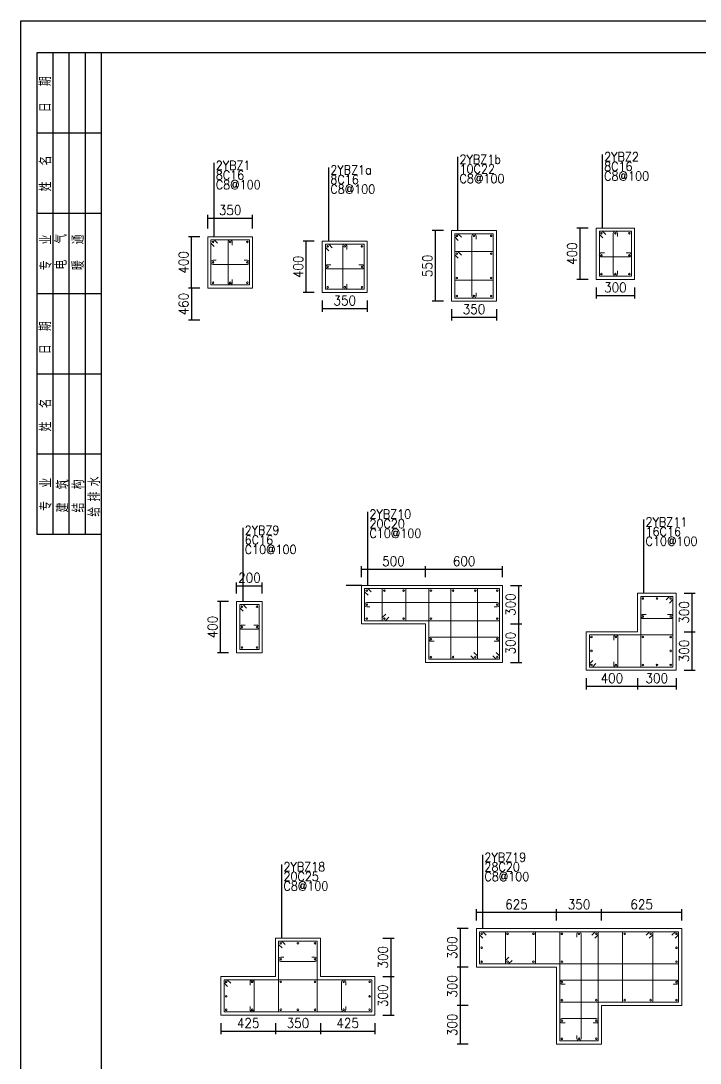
# Model space of a CAD drawing. Extents: x 292423 to 377252, y 106557 to 361882.
# Drawn here: x 292423 to 313585, y 264108 to 296574 of the extents above; entities that cross this region are included whole.
import ezdxf
from ezdxf.enums import TextEntityAlignment as Align

# ---------------------------------------------------------------- set-up
doc = ezdxf.new("R2010")
doc.units = 0
doc.header["$LTSCALE"] = 1000
for name, color, linetype in [('1508', 2, 'Continuous'), ('PUB_TITLE', 4, 'Continuous'), ('THIN', 7, 'Continuous'), ('tk', 7, 'Continuous'), ('Y阴影', 254, 'Continuous')]:
    doc.layers.add(name, color=color, linetype=linetype)
for name, color, linetype, lineweight in [('REIN', 6, 'Continuous', 18), ('Z-柱大样外框', 7, 'ByLayer', 18), ('Z-详图标注', 3, 'Continuous', 18)]:
    doc.layers.add(name, color=color, linetype=linetype, lineweight=lineweight)
doc.styles.add('dx', font='dx')
doc.styles.get("Standard").update_dxf_attribs({"font": 'standard'})
doc.dimstyles.get("Standard").update_dxf_attribs({"dimtxt": 300, "dimasz": 100, "dimexe": 100, "dimexo": 250, "dimgap": 100, "dimtad": 0, "dimtoh": 1, "dimdec": 0, "dimlfac": 0.25, "dimdsep": 46, "dimcen": 0.09, "dimclrt": 7, "dimadec": 0, "dimazin": 0, "dimtfac": 1, "dimtdec": 4, "dimtofl": 0, "dimtmove": 0, "dimatfit": 3, "dimfxl": 1, "dimtolj": 1, "dimtzin": 0, "dimarcsym": 0})

# ---------------------------------------------------------------- blocks, each defined once
blk = doc.blocks.new('*D42')
at = {"layer": 'Z-详图标注', "color": 0, "linetype": 'ByBlock', "lineweight": -2}
for p, q in [((310344, 288271), (310344, 287921)), ((310344, 288021), (311544, 288021)), ((311544, 288271), (311544, 287921))]:
    blk.add_line(p, q, dxfattribs=at)
for points in [[(310344, 288021), (310444, 288038), (310444, 288004)], [(311544, 288021), (311444, 288004), (311444, 288038)]]:
    blk.add_solid(points, dxfattribs=at)
at = {"layer": 'Z-详图标注', "color": 7, "linetype": 'Continuous', "lineweight": -2, "insert": (310944, 288271), "char_height": 300, "width": 566.67, "attachment_point": 5}
blk.add_mtext('300', dxfattribs=at)
blk = doc.blocks.new('*D541')
at = {"layer": 'Z-详图标注', "color": 0, "linetype": 'ByBlock', "lineweight": -2}
for p, q in [((310094, 290121), (309744, 290121)), ((309844, 288521), (309844, 290121)), ((310094, 288521), (309744, 288521))]:
    blk.add_line(p, q, dxfattribs=at)
for points in [[(309844, 290121), (309861, 290021), (309828, 290021)], [(309844, 288521), (309828, 288621), (309861, 288621)]]:
    blk.add_solid(points, dxfattribs=at)
at = {"layer": 'Z-详图标注', "color": 7, "linetype": 'Continuous', "lineweight": -2, "insert": (309594, 289321), "char_height": 300, "width": 576.67, "attachment_point": 5, "rotation": 90}
blk.add_mtext('400', dxfattribs=at)
blk = doc.blocks.new('*D429')
at = {"layer": 'Z-详图标注', "color": 0, "linetype": 'ByBlock', "lineweight": -2}
for p, q in [((301814, 287862), (301814, 287512)), ((303214, 287862), (303214, 287512)), ((301814, 287612), (303214, 287612))]:
    blk.add_line(p, q, dxfattribs=at)
for points in [[(301814, 287612), (301914, 287628), (301914, 287595)], [(303214, 287612), (303114, 287595), (303114, 287628)]]:
    blk.add_solid(points, dxfattribs=at)
at = {"layer": 'Z-详图标注', "color": 7, "linetype": 'Continuous', "lineweight": -2, "insert": (302514, 287862), "char_height": 300, "width": 566.67, "attachment_point": 5}
blk.add_mtext('350', dxfattribs=at)
blk = doc.blocks.new('*D47')
at = {"layer": 'Z-详图标注', "color": 0, "linetype": 'ByBlock', "lineweight": -2}
for p, q in [((301564, 289713), (301214, 289713)), ((301314, 288112), (301314, 289713)), ((301564, 288112), (301214, 288112))]:
    blk.add_line(p, q, dxfattribs=at)
for points in [[(301314, 289713), (301331, 289613), (301297, 289613)], [(301314, 288112), (301297, 288212), (301331, 288212)]]:
    blk.add_solid(points, dxfattribs=at)
at = {"layer": 'Z-详图标注', "color": 7, "linetype": 'Continuous', "lineweight": -2, "insert": (301064, 288912), "char_height": 300, "width": 576.67, "attachment_point": 5, "rotation": 90}
blk.add_mtext('400', dxfattribs=at)
blk = doc.blocks.new('*D97')
at = {"layer": 'Z-详图标注', "color": 0, "linetype": 'ByBlock', "lineweight": -2}
for p, q in [((305840, 287591), (305840, 287241)), ((305840, 287341), (307240, 287341)), ((307240, 287591), (307240, 287241))]:
    blk.add_line(p, q, dxfattribs=at)
for points in [[(305840, 287341), (305940, 287358), (305940, 287324)], [(307240, 287341), (307140, 287324), (307140, 287358)]]:
    blk.add_solid(points, dxfattribs=at)
at = {"layer": 'Z-详图标注', "color": 7, "linetype": 'Continuous', "lineweight": -2, "insert": (306540, 287591), "char_height": 300, "width": 566.67, "attachment_point": 5}
blk.add_mtext('350', dxfattribs=at)
blk = doc.blocks.new('*D593')
at = {"layer": 'Z-详图标注', "color": 0, "linetype": 'ByBlock', "lineweight": -2}
for p, q in [((305590, 290042), (305240, 290042)), ((305340, 287841), (305340, 290042)), ((305590, 287841), (305240, 287841))]:
    blk.add_line(p, q, dxfattribs=at)
for points in [[(305340, 290042), (305356, 289942), (305323, 289942)], [(305340, 287841), (305323, 287941), (305356, 287941)]]:
    blk.add_solid(points, dxfattribs=at)
at = {"layer": 'Z-详图标注', "color": 7, "linetype": 'Continuous', "lineweight": -2, "insert": (305090, 288942), "char_height": 300, "width": 566.67, "attachment_point": 5, "rotation": 90}
blk.add_mtext('550', dxfattribs=at)
blk = doc.blocks.new('*D111')
at = {"layer": 'Z-详图标注', "color": 0, "linetype": 'ByBlock', "lineweight": -2}
for p, q in [((298244, 290101), (298244, 290528)), ((298244, 290428), (299644, 290428)), ((299644, 290101), (299644, 290528))]:
    blk.add_line(p, q, dxfattribs=at)
for points in [[(298244, 290428), (298344, 290444), (298344, 290411)], [(299644, 290428), (299544, 290411), (299544, 290444)]]:
    blk.add_solid(points, dxfattribs=at)
at = {"layer": 'Z-详图标注', "color": 7, "linetype": 'Continuous', "lineweight": -2, "insert": (298944, 290678), "char_height": 300, "width": 566.67, "attachment_point": 5}
blk.add_mtext('350', dxfattribs=at)
blk = doc.blocks.new('*D603')
at = {"layer": 'Z-详图标注', "color": 0, "linetype": 'ByBlock', "lineweight": -2}
for p, q in [((297994, 289851), (297644, 289851)), ((297744, 288250), (297744, 289851)), ((297994, 288250), (297644, 288250))]:
    blk.add_line(p, q, dxfattribs=at)
for points in [[(297744, 289851), (297761, 289751), (297727, 289751)], [(297744, 288250), (297727, 288350), (297761, 288350)]]:
    blk.add_solid(points, dxfattribs=at)
at = {"layer": 'Z-详图标注', "color": 7, "linetype": 'Continuous', "lineweight": -2, "insert": (297494, 289051), "char_height": 300, "width": 576.67, "attachment_point": 5, "rotation": 90}
blk.add_mtext('400', dxfattribs=at)
blk = doc.blocks.new('*D215')
at = {"layer": 'Z-详图标注', "color": 0, "linetype": 'ByBlock', "lineweight": -2}
for p, q in [((297994, 288250), (297644, 288250)), ((297744, 288250), (297744, 287250)), ((297994, 287250), (297644, 287250))]:
    blk.add_line(p, q, dxfattribs=at)
for points in [[(297744, 288250), (297761, 288150), (297727, 288150)], [(297744, 287250), (297727, 287350), (297761, 287350)]]:
    blk.add_solid(points, dxfattribs=at)
at = {"layer": 'Z-详图标注', "color": 7, "linetype": 'Continuous', "lineweight": -2, "insert": (297494, 287750), "char_height": 300, "width": 571.67, "attachment_point": 5, "rotation": 90}
blk.add_mtext('460', dxfattribs=at)
blk = doc.blocks.new('*D693')
at = {"layer": 'Z-详图标注', "color": 0, "linetype": 'ByBlock', "lineweight": -2}
for p, q in [((299145, 278740), (299145, 279078)), ((299145, 278978), (299945, 278978)), ((299945, 278740), (299945, 279078))]:
    blk.add_line(p, q, dxfattribs=at)
for points in [[(299145, 278978), (299245, 278995), (299245, 278962)], [(299945, 278978), (299845, 278962), (299845, 278995)]]:
    blk.add_solid(points, dxfattribs=at)
at = {"layer": 'Z-详图标注', "color": 7, "linetype": 'Continuous', "lineweight": -2, "insert": (299545, 279228), "char_height": 300, "width": 566.67, "attachment_point": 5}
blk.add_mtext('200', dxfattribs=at)
blk = doc.blocks.new('*D298')
at = {"layer": 'Z-详图标注', "color": 0, "linetype": 'ByBlock', "lineweight": -2}
for p, q in [((298895, 278490), (298545, 278490)), ((298645, 276890), (298645, 278490)), ((298895, 276890), (298545, 276890))]:
    blk.add_line(p, q, dxfattribs=at)
for points in [[(298645, 278490), (298662, 278390), (298629, 278390)], [(298645, 276890), (298629, 276990), (298662, 276990)]]:
    blk.add_solid(points, dxfattribs=at)
at = {"layer": 'Z-详图标注', "color": 7, "linetype": 'Continuous', "lineweight": -2, "insert": (298395, 277690), "char_height": 300, "width": 576.67, "attachment_point": 5, "rotation": 90}
blk.add_mtext('400', dxfattribs=at)
blk = doc.blocks.new('*D787')
at = {"layer": 'Z-详图标注', "color": 0, "linetype": 'ByBlock', "lineweight": -2}
for p, q in [((310034, 276097), (310034, 275747)), ((311634, 276097), (311634, 275747)), ((310034, 275847), (311634, 275847))]:
    blk.add_line(p, q, dxfattribs=at)
for points in [[(310034, 275847), (310134, 275863), (310134, 275830)], [(311634, 275847), (311534, 275830), (311534, 275863)]]:
    blk.add_solid(points, dxfattribs=at)
at = {"layer": 'Z-详图标注', "color": 7, "linetype": 'Continuous', "lineweight": -2, "insert": (310834, 276097), "char_height": 300, "width": 576.67, "attachment_point": 5}
blk.add_mtext('400', dxfattribs=at)
blk = doc.blocks.new('*D405')
at = {"layer": 'Z-详图标注', "color": 0, "linetype": 'ByBlock', "lineweight": -2}
for p, q in [((311634, 276097), (311634, 275747)), ((312834, 276097), (312834, 275747)), ((311634, 275847), (312834, 275847))]:
    blk.add_line(p, q, dxfattribs=at)
for points in [[(311634, 275847), (311734, 275863), (311734, 275830)], [(312834, 275847), (312734, 275830), (312734, 275863)]]:
    blk.add_solid(points, dxfattribs=at)
at = {"layer": 'Z-详图标注', "color": 7, "linetype": 'Continuous', "lineweight": -2, "insert": (312234, 276097), "char_height": 300, "width": 566.67, "attachment_point": 5}
blk.add_mtext('300', dxfattribs=at)
blk = doc.blocks.new('*D459')
at = {"layer": 'Z-详图标注', "color": 0, "linetype": 'ByBlock', "lineweight": -2}
for p, q in [((313084, 277547), (313434, 277547)), ((313334, 276347), (313334, 277547)), ((313084, 276347), (313434, 276347))]:
    blk.add_line(p, q, dxfattribs=at)
for points in [[(313334, 277547), (313350, 277447), (313317, 277447)], [(313334, 276347), (313317, 276447), (313350, 276447)]]:
    blk.add_solid(points, dxfattribs=at)
at = {"layer": 'Z-详图标注', "color": 7, "linetype": 'Continuous', "lineweight": -2, "insert": (313084, 276947), "char_height": 300, "width": 566.67, "attachment_point": 5, "rotation": 90}
blk.add_mtext('300', dxfattribs=at)
blk = doc.blocks.new('*D61')
at = {"layer": 'Z-详图标注', "color": 0, "linetype": 'ByBlock', "lineweight": -2}
for p, q in [((313084, 278747), (313434, 278747)), ((313334, 277547), (313334, 278747)), ((313084, 277547), (313434, 277547))]:
    blk.add_line(p, q, dxfattribs=at)
for points in [[(313334, 278747), (313350, 278647), (313317, 278647)], [(313334, 277547), (313317, 277647), (313350, 277647)]]:
    blk.add_solid(points, dxfattribs=at)
at = {"layer": 'Z-详图标注', "color": 7, "linetype": 'Continuous', "lineweight": -2, "insert": (313084, 278147), "char_height": 300, "width": 566.67, "attachment_point": 5, "rotation": 90}
blk.add_mtext('300', dxfattribs=at)
blk = doc.blocks.new('*D263')
at = {"layer": 'Z-详图标注', "color": 0, "linetype": 'ByBlock', "lineweight": -2}
for p, q in [((298654, 265356), (298654, 265006)), ((300354, 265356), (300354, 265006)), ((298654, 265106), (300354, 265106))]:
    blk.add_line(p, q, dxfattribs=at)
for points in [[(298654, 265106), (298754, 265123), (298754, 265089)], [(300354, 265106), (300254, 265089), (300254, 265123)]]:
    blk.add_solid(points, dxfattribs=at)
at = {"layer": 'Z-详图标注', "color": 7, "linetype": 'Continuous', "lineweight": -2, "insert": (299504, 265356), "char_height": 300, "width": 576.67, "attachment_point": 5}
blk.add_mtext('425', dxfattribs=at)
blk = doc.blocks.new('*D748')
at = {"layer": 'Z-详图标注', "color": 0, "linetype": 'ByBlock', "lineweight": -2}
for p, q in [((300354, 265356), (300354, 265006)), ((301754, 265356), (301754, 265006)), ((300354, 265106), (301754, 265106))]:
    blk.add_line(p, q, dxfattribs=at)
for points in [[(300354, 265106), (300454, 265123), (300454, 265089)], [(301754, 265106), (301654, 265089), (301654, 265123)]]:
    blk.add_solid(points, dxfattribs=at)
at = {"layer": 'Z-详图标注', "color": 7, "linetype": 'Continuous', "lineweight": -2, "insert": (301054, 265356), "char_height": 300, "width": 566.67, "attachment_point": 5}
blk.add_mtext('350', dxfattribs=at)
blk = doc.blocks.new('*D368')
at = {"layer": 'Z-详图标注', "color": 0, "linetype": 'ByBlock', "lineweight": -2}
for p, q in [((301754, 265356), (301754, 265006)), ((303454, 265356), (303454, 265006)), ((301754, 265106), (303454, 265106))]:
    blk.add_line(p, q, dxfattribs=at)
for points in [[(301754, 265106), (301854, 265123), (301854, 265089)], [(303454, 265106), (303354, 265089), (303354, 265123)]]:
    blk.add_solid(points, dxfattribs=at)
at = {"layer": 'Z-详图标注', "color": 7, "linetype": 'Continuous', "lineweight": -2, "insert": (302604, 265356), "char_height": 300, "width": 576.67, "attachment_point": 5}
blk.add_mtext('425', dxfattribs=at)
blk = doc.blocks.new('*D847')
at = {"layer": 'Z-详图标注', "color": 0, "linetype": 'ByBlock', "lineweight": -2}
for p, q in [((303704, 266806), (304054, 266806)), ((303954, 265606), (303954, 266806)), ((303704, 265606), (304054, 265606))]:
    blk.add_line(p, q, dxfattribs=at)
for points in [[(303954, 266806), (303970, 266706), (303937, 266706)], [(303954, 265606), (303937, 265706), (303970, 265706)]]:
    blk.add_solid(points, dxfattribs=at)
at = {"layer": 'Z-详图标注', "color": 7, "linetype": 'Continuous', "lineweight": -2, "insert": (303704, 266206), "char_height": 300, "width": 566.67, "attachment_point": 5, "rotation": 90}
blk.add_mtext('300', dxfattribs=at)
blk = doc.blocks.new('*D29')
at = {"layer": 'Z-详图标注', "color": 0, "linetype": 'ByBlock', "lineweight": -2}
for p, q in [((303704, 268006), (304054, 268006)), ((303954, 266806), (303954, 268006)), ((303704, 266806), (304054, 266806))]:
    blk.add_line(p, q, dxfattribs=at)
for points in [[(303954, 268006), (303970, 267906), (303937, 267906)], [(303954, 266806), (303937, 266906), (303970, 266906)]]:
    blk.add_solid(points, dxfattribs=at)
at = {"layer": 'Z-详图标注', "color": 7, "linetype": 'Continuous', "lineweight": -2, "insert": (303704, 267406), "char_height": 300, "width": 566.67, "attachment_point": 5, "rotation": 90}
blk.add_mtext('300', dxfattribs=at)
blk = doc.blocks.new('*D271')
at = {"layer": 'Z-详图标注', "color": 0, "linetype": 'ByBlock', "lineweight": -2}
for p, q in [((303031, 279241), (303031, 279591)), ((305031, 279241), (305031, 279591)), ((303031, 279491), (305031, 279491))]:
    blk.add_line(p, q, dxfattribs=at)
for points in [[(303031, 279491), (303131, 279507), (303131, 279474)], [(305031, 279491), (304931, 279474), (304931, 279507)]]:
    blk.add_solid(points, dxfattribs=at)
at = {"layer": 'Z-详图标注', "color": 7, "linetype": 'Continuous', "lineweight": -2, "insert": (304031, 279741), "char_height": 300, "width": 566.67, "attachment_point": 5, "rotation": 0}
blk.add_mtext('500', dxfattribs=at)
blk = doc.blocks.new('*D764')
at = {"layer": 'Z-详图标注', "color": 0, "linetype": 'ByBlock', "lineweight": -2}
for p, q in [((305031, 279241), (305031, 279591)), ((307431, 279241), (307431, 279591)), ((305031, 279491), (307431, 279491))]:
    blk.add_line(p, q, dxfattribs=at)
for points in [[(305031, 279491), (305131, 279507), (305131, 279474)], [(307431, 279491), (307331, 279474), (307331, 279507)]]:
    blk.add_solid(points, dxfattribs=at)
at = {"layer": 'Z-详图标注', "color": 7, "linetype": 'Continuous', "lineweight": -2, "insert": (306231, 279741), "char_height": 300, "width": 556.67, "attachment_point": 5, "rotation": 0}
blk.add_mtext('600', dxfattribs=at)
blk = doc.blocks.new('*D809')
at = {"layer": 'Z-详图标注', "color": 0, "linetype": 'ByBlock', "lineweight": -2}
for p, q in [((307681, 278991), (308031, 278991)), ((307931, 278991), (307931, 277791)), ((307681, 277791), (308031, 277791))]:
    blk.add_line(p, q, dxfattribs=at)
for points in [[(307931, 278991), (307948, 278891), (307915, 278891)], [(307931, 277791), (307915, 277891), (307948, 277891)]]:
    blk.add_solid(points, dxfattribs=at)
at = {"layer": 'Z-详图标注', "color": 7, "linetype": 'Continuous', "lineweight": -2, "insert": (307681, 278391), "char_height": 300, "width": 566.67, "attachment_point": 5, "rotation": 90}
blk.add_mtext('300', dxfattribs=at)
blk = doc.blocks.new('*D437')
at = {"layer": 'Z-详图标注', "color": 0, "linetype": 'ByBlock', "lineweight": -2}
for p, q in [((307681, 277791), (308031, 277791)), ((307931, 277791), (307931, 276591)), ((307681, 276591), (308031, 276591))]:
    blk.add_line(p, q, dxfattribs=at)
for points in [[(307931, 277791), (307948, 277691), (307915, 277691)], [(307931, 276591), (307915, 276691), (307948, 276691)]]:
    blk.add_solid(points, dxfattribs=at)
at = {"layer": 'Z-详图标注', "color": 7, "linetype": 'Continuous', "lineweight": -2, "insert": (307681, 277191), "char_height": 300, "width": 566.67, "attachment_point": 5, "rotation": 90}
blk.add_mtext('300', dxfattribs=at)
blk = doc.blocks.new('*D39')
at = {"layer": 'Z-详图标注', "color": 0, "linetype": 'ByBlock', "lineweight": -2}
for p, q in [((310513, 268552), (310513, 268902)), ((313013, 268552), (313013, 268902)), ((313013, 268802), (310513, 268802))]:
    blk.add_line(p, q, dxfattribs=at)
for points in [[(310513, 268802), (310613, 268819), (310613, 268786)], [(313013, 268802), (312913, 268786), (312913, 268819)]]:
    blk.add_solid(points, dxfattribs=at)
at = {"layer": 'Z-详图标注', "color": 7, "linetype": 'Continuous', "lineweight": -2, "insert": (311763, 269052), "char_height": 300, "width": 556.67, "attachment_point": 5}
blk.add_mtext('625', dxfattribs=at)
blk = doc.blocks.new('*D538')
at = {"layer": 'Z-详图标注', "color": 0, "linetype": 'ByBlock', "lineweight": -2}
for p, q in [((309113, 268552), (309113, 268902)), ((310513, 268552), (310513, 268902)), ((310513, 268802), (309113, 268802))]:
    blk.add_line(p, q, dxfattribs=at)
for points in [[(309113, 268802), (309213, 268819), (309213, 268786)], [(310513, 268802), (310413, 268786), (310413, 268819)]]:
    blk.add_solid(points, dxfattribs=at)
at = {"layer": 'Z-详图标注', "color": 7, "linetype": 'Continuous', "lineweight": -2, "insert": (309813, 269052), "char_height": 300, "width": 566.67, "attachment_point": 5}
blk.add_mtext('350', dxfattribs=at)
blk = doc.blocks.new('*D592')
at = {"layer": 'Z-详图标注', "color": 0, "linetype": 'ByBlock', "lineweight": -2}
for p, q in [((306613, 268552), (306613, 268902)), ((309113, 268552), (309113, 268902)), ((309113, 268802), (306613, 268802))]:
    blk.add_line(p, q, dxfattribs=at)
for points in [[(306613, 268802), (306713, 268819), (306713, 268786)], [(309113, 268802), (309013, 268786), (309013, 268819)]]:
    blk.add_solid(points, dxfattribs=at)
at = {"layer": 'Z-详图标注', "color": 7, "linetype": 'Continuous', "lineweight": -2, "insert": (307863, 269052), "char_height": 300, "width": 556.67, "attachment_point": 5}
blk.add_mtext('625', dxfattribs=at)
blk = doc.blocks.new('*D202')
at = {"layer": 'Z-详图标注', "color": 0, "linetype": 'ByBlock', "lineweight": -2}
for p, q in [((306363, 268302), (306013, 268302)), ((306113, 268302), (306113, 267102)), ((306363, 267102), (306013, 267102))]:
    blk.add_line(p, q, dxfattribs=at)
for points in [[(306113, 268302), (306129, 268202), (306096, 268202)], [(306113, 267102), (306096, 267202), (306129, 267202)]]:
    blk.add_solid(points, dxfattribs=at)
at = {"layer": 'Z-详图标注', "color": 7, "linetype": 'Continuous', "lineweight": -2, "insert": (305863, 267702), "char_height": 300, "width": 566.67, "attachment_point": 5, "rotation": 90}
blk.add_mtext('300', dxfattribs=at)
blk = doc.blocks.new('*D700')
at = {"layer": 'Z-详图标注', "color": 0, "linetype": 'ByBlock', "lineweight": -2}
for p, q in [((306363, 267102), (306013, 267102)), ((306113, 267102), (306113, 265902)), ((306363, 265902), (306013, 265902))]:
    blk.add_line(p, q, dxfattribs=at)
for points in [[(306113, 267102), (306129, 267002), (306096, 267002)], [(306113, 265902), (306096, 266002), (306129, 266002)]]:
    blk.add_solid(points, dxfattribs=at)
at = {"layer": 'Z-详图标注', "color": 7, "linetype": 'Continuous', "lineweight": -2, "insert": (305863, 266502), "char_height": 300, "width": 566.67, "attachment_point": 5, "rotation": 90}
blk.add_mtext('300', dxfattribs=at)
blk = doc.blocks.new('*D304')
at = {"layer": 'Z-详图标注', "color": 0, "linetype": 'ByBlock', "lineweight": -2}
for p, q in [((306363, 265902), (306013, 265902)), ((306113, 265902), (306113, 264702)), ((306363, 264702), (306013, 264702))]:
    blk.add_line(p, q, dxfattribs=at)
for points in [[(306113, 265902), (306129, 265802), (306096, 265802)], [(306113, 264702), (306096, 264802), (306129, 264802)]]:
    blk.add_solid(points, dxfattribs=at)
at = {"layer": 'Z-详图标注', "color": 7, "linetype": 'Continuous', "lineweight": -2, "insert": (305863, 265302), "char_height": 300, "width": 566.67, "attachment_point": 5, "rotation": 90}
blk.add_mtext('300', dxfattribs=at)
blk = doc.blocks.new('A1tk')
at = {"layer": 'PUB_TITLE'}
for p, q in [((500, 58400), (500, 43400)), ((2500, 58400), (500, 58400)), ((1000, 58400), (1000, 43400)), ((1500, 58400), (1500, 43400)), ((2000, 58400), (2000, 43400)), ((2500, 55900), (500, 55900)), ((2500, 53400), (500, 53400)), ((2500, 50900), (500, 50900)), ((2500, 48400), (500, 48400)), ((2500, 45900), (500, 45900)), ((2500, 43400), (500, 43400))]:
    blk.add_line(p, q, dxfattribs=at)
at = {"layer": 'tk', "color": 5}
blk.add_lwpolyline([(0, 0), (0, 59400), (84100, 59400), (84100, 0)], close=True, dxfattribs=at)
at = {"layer": 'tk'}
blk.add_lwpolyline([(2500, 1000), (83100, 1000), (83100, 58400), (2500, 58400)], close=True, dxfattribs=at)
at = {"layer": 'PUB_TITLE', "style": 'dx', "width": 0.7}
for s, p in [('日      期', (747, 57116)), ('姓      名 ', (752, 54687)), ('专      业', (762, 52186)), ('电      气', (1232, 52213)), ('暖      通', (1766, 52190)), ('日     期', (747, 49531)), ('姓     名', (752, 47126)), ('专     业', (762, 44655)), ('给  排  水', (2271, 44582)), ('建     筑', (1283, 44602)), ('结     构', (1774, 44602))]:
    blk.add_text(s, height=320, rotation=90, dxfattribs=at).set_placement(p, align=Align.MIDDLE)

msp = doc.modelspace()

# ---------------------------------------------------------------- linework, layer by layer
at = {"layer": 'REIN', "color": 6}
for points in [[(306045.7, 289736.3), (305939.6, 289842.3), (305939.6, 289942.3), (307139.6, 289942.3), (307139.6, 287941.1), (305939.6, 287941.1), (305939.6, 289942.3), (306039.6, 289942.3), (306145.7, 289836.3)], [(310550.4, 289814.8), (310444.3, 289920.9), (310444.3, 290020.9), (311444.3, 290020.9), (311444.3, 288620.9), (310444.3, 288620.9), (310444.3, 290020.9), (310544.3, 290020.9), (310650.4, 289914.8)], [(298450.1, 289545.1), (298344, 289651.2), (298344, 289751.2), (299544, 289751.2), (299544, 288349.9), (298344, 288349.9), (298344, 289751.2), (298444, 289751.2), (298550.1, 289645.1)], [(302020.1, 289406.8), (301914, 289512.9), (301914, 289612.9), (303114, 289612.9), (303114, 288211.6), (301914, 288211.6), (301914, 289612.9), (302014, 289612.9), (302120.1, 289506.8)], [(306045.7, 289179.2), (305939.6, 289285.2), (305939.6, 289385.2), (307139.6, 289385.2), (307139.6, 288498.2), (305939.6, 288498.2), (305939.6, 289385.2), (306039.6, 289385.2), (306145.7, 289279.2)], [(303337.5, 278784.4), (303231.5, 278890.5), (303131.5, 278890.5), (303131.5, 277890.5), (307331.5, 277890.5), (307331.5, 278890.5), (303131.5, 278890.5), (303131.5, 278790.5), (303237.5, 278684.4)], [(303888.7, 277996.6), (303782.7, 277890.5), (303682.7, 277890.5), (303682.7, 278890.5), (304413, 278890.5), (304413, 277890.5), (303682.7, 277890.5), (303682.7, 277990.5), (303788.7, 278096.6)], [(307125.4, 276796.6), (307231.5, 276690.5), (307331.5, 276690.5), (307331.5, 278890.5), (305131.5, 278890.5), (305131.5, 276690.5), (307331.5, 276690.5), (307331.5, 276790.5), (307225.4, 276896.6)], [(306438.1, 276796.6), (306544.1, 276690.5), (306644.1, 276690.5), (306644.1, 278890.5), (305822.8, 278890.5), (305822.8, 276690.5), (306644.1, 276690.5), (306644.1, 276790.5), (306538.1, 276896.6)], [(312527.7, 278540.5), (312633.7, 278646.6), (312733.7, 278646.6), (312733.7, 276446.6), (311733.7, 276446.6), (311733.7, 278646.6), (312733.7, 278646.6), (312733.7, 278546.6), (312627.7, 278440.5)], [(299351.2, 278183.6), (299245.2, 278289.7), (299245.2, 278389.7), (299845.2, 278389.7), (299845.2, 276989.7), (299245.2, 276989.7), (299245.2, 278389.7), (299345.2, 278389.7), (299451.2, 278283.6)], [(310339.8, 276552.7), (310233.7, 276446.6), (310133.7, 276446.6), (310133.7, 277446.6), (312733.7, 277446.6), (312733.7, 276446.6), (310133.7, 276446.6), (310133.7, 276546.6), (310239.8, 276652.7)], [(306818.9, 267996.2), (306712.8, 268102.2), (306712.8, 268202.2), (312912.8, 268202.2), (312912.8, 267202.2), (306712.8, 267202.2), (306712.8, 268202.2), (306812.8, 268202.2), (306918.9, 268096.2)], [(307725.6, 267308.3), (307619.5, 267202.2), (307519.5, 267202.2), (307519.5, 268202.2), (308456.2, 268202.2), (308456.2, 267202.2), (307519.5, 267202.2), (307519.5, 267302.2), (307625.6, 267408.3)], [(310206.8, 268096.2), (310312.8, 268202.2), (310412.8, 268202.2), (310412.8, 264802.2), (309212.8, 264802.2), (309212.8, 268202.2), (310412.8, 268202.2), (310412.8, 268102.2), (310306.8, 267996.2)], [(312706.8, 268096.2), (312812.8, 268202.2), (312912.8, 268202.2), (312912.8, 266006.2), (309212.8, 266006.2), (309212.8, 268202.2), (312912.8, 268202.2), (312912.8, 268102.2), (312806.8, 267996.2)], [(311900.1, 268096.2), (312006.2, 268202.2), (312106.2, 268202.2), (312106.2, 266006.2), (311169.5, 266006.2), (311169.5, 268202.2), (312106.2, 268202.2), (312106.2, 268102.2), (312000.1, 267996.2)], [(300559.7, 267699.8), (300453.6, 267805.9), (300453.6, 267905.9), (301653.6, 267905.9), (301653.6, 265705.9), (300453.6, 265705.9), (300453.6, 267905.9), (300553.6, 267905.9), (300659.7, 267799.8)], [(298859.7, 266499.8), (298753.6, 266605.9), (298753.6, 266705.9), (303353.6, 266705.9), (303353.6, 265705.9), (298753.6, 265705.9), (298753.6, 266705.9), (298853.6, 266705.9), (298959.7, 266599.8)]]:
    msp.add_lwpolyline(points, dxfattribs=at)
for points in [[(306604.6, 288106.1), (306604.6, 288006.1, -1), (306474.6, 288006.1), (306474.6, 289877.3, -1), (306604.6, 289877.3), (306604.6, 289777.3)], [(311009.3, 288785.9), (311009.3, 288685.9, -1), (310879.3, 288685.9), (310879.3, 289955.9, -1), (311009.3, 289955.9), (311009.3, 289855.9)], [(299009, 288514.9), (299009, 288414.9, -1), (298879, 288414.9), (298879, 289686.2, -1), (299009, 289686.2), (299009, 289586.2)], [(302579, 288376.6), (302579, 288276.6, -1), (302449, 288276.6), (302449, 289547.9, -1), (302579, 289547.9), (302579, 289447.9)], [(311279.3, 289349.6), (311379.3, 289349.6, -1), (311379.3, 289219.6), (310504.4, 289219.6, -1), (310504.4, 289349.6), (310604.4, 289349.6)], [(299379, 289115.6), (299479, 289115.6, -1), (299479, 288985.6), (298409, 288985.6, -1), (298409, 289115.6), (298509, 289115.6)], [(302949, 288977.3), (303049, 288977.3, -1), (303049, 288847.3), (301979, 288847.3, -1), (301979, 288977.3), (302079, 288977.3)], [(307166.5, 278325.5), (307266.5, 278325.5, 1), (307266.5, 278455.5), (303196.5, 278455.5, 1), (303196.5, 278325.5), (303296.5, 278325.5)], [(312568.7, 278086.6), (312668.7, 278086.6, -1), (312668.7, 277956.6), (311798.7, 277956.6, -1), (311798.7, 278086.6), (311898.7, 278086.6)], [(299680.2, 277754.7), (299780.2, 277754.7, -1), (299780.2, 277624.7), (299310.2, 277624.7, -1), (299310.2, 277754.7), (299410.2, 277754.7)], [(307166.5, 277250.5), (307266.5, 277250.5, 1), (307266.5, 277380.5), (305196.5, 277380.5, 1), (305196.5, 277250.5), (305296.5, 277250.5)], [(310893.7, 277281.6), (310893.7, 277381.6, -1), (311023.7, 277381.6), (311023.7, 276511.6, -1), (310893.7, 276511.6), (310893.7, 276611.6)], [(309747.8, 268037.2), (309747.8, 268137.2, -1), (309877.8, 268137.2), (309877.8, 264867.2, -1), (309747.8, 264867.2), (309747.8, 264967.2)], [(301488.6, 267408), (301588.6, 267408, -1), (301588.6, 267278), (300518.6, 267278, -1), (300518.6, 267408), (300618.6, 267408)], [(299563.6, 266540.9), (299563.6, 266640.9, -1), (299693.6, 266640.9), (299693.6, 265770.9, -1), (299563.6, 265770.9), (299563.6, 265870.9)], [(302543.6, 265870.9), (302543.6, 265770.9, -1), (302413.6, 265770.9), (302413.6, 266640.9, -1), (302543.6, 266640.9), (302543.6, 266540.9)], [(309377.8, 266564.2), (309277.8, 266564.2, -1), (309277.8, 266694.2), (312847.8, 266694.2, -1), (312847.8, 266564.2), (312747.8, 266564.2)], [(309377.8, 265364.2), (309277.8, 265364.2, -1), (309277.8, 265494.2), (310347.8, 265494.2, -1), (310347.8, 265364.2), (310247.8, 265364.2)]]:
    msp.add_lwpolyline(points, format="xyb", dxfattribs=at)
for points in [[(310484.3, 289955.9, 1), (310534.3, 289955.9, 1)], [(310919.3, 289955.9, 1), (310969.3, 289955.9, 1)], [(311354.3, 289955.9, 1), (311404.3, 289955.9, 1)], [(298384, 289686.2, 1), (298434, 289686.2, 1)], [(298919, 289686.2, 1), (298969, 289686.2, 1)], [(299454, 289686.2, 1), (299504, 289686.2, 1)], [(305979.6, 289877.3, 1), (306029.6, 289877.3, 1)], [(306514.6, 289877.3, 1), (306564.6, 289877.3, 1)], [(307049.6, 289877.3, 1), (307099.6, 289877.3, 1)], [(301954, 289547.9, 1), (302004, 289547.9, 1)], [(302489, 289547.9, 1), (302539, 289547.9, 1)], [(303024, 289547.9, 1), (303074, 289547.9, 1)], [(305979.6, 289320.2, 1), (306029.6, 289320.2, 1)], [(307049.6, 289320.2, 1), (307099.6, 289320.2, 1)], [(310484.3, 289267.1, 1), (310534.3, 289267.1, 1)], [(311354.3, 289267.1, 1), (311404.3, 289267.1, 1)], [(298384, 289050.6, 1), (298434, 289050.6, 1)], [(299454, 289050.6, 1), (299504, 289050.6, 1)], [(301954, 288912.3, 1), (302004, 288912.3, 1)], [(303024, 288912.3, 1), (303074, 288912.3, 1)], [(310484.3, 288685.9, 1), (310534.3, 288685.9, 1)], [(310919.3, 288685.9, 1), (310969.3, 288685.9, 1)], [(311354.3, 288685.9, 1), (311404.3, 288685.9, 1)], [(298384, 288414.9, 1), (298434, 288414.9, 1)], [(298919, 288414.9, 1), (298969, 288414.9, 1)], [(299454, 288414.9, 1), (299504, 288414.9, 1)], [(301954, 288276.6, 1), (302004, 288276.6, 1)], [(302489, 288276.6, 1), (302539, 288276.6, 1)], [(303024, 288276.6, 1), (303074, 288276.6, 1)], [(305979.6, 288563.2, 1), (306029.6, 288563.2, 1)], [(307049.6, 288563.2, 1), (307099.6, 288563.2, 1)], [(305979.6, 288006.1, 1), (306029.6, 288006.1, 1)], [(306514.6, 288006.1, 1), (306564.6, 288006.1, 1)], [(307049.6, 288006.1, 1), (307099.6, 288006.1, 1)], [(303196.5, 278800.5, -1), (303196.5, 278850.5, -1)], [(303722.7, 278825.5, 1), (303772.7, 278825.5, 1)], [(304323, 278825.5, 1), (304373, 278825.5, 1)], [(305196.5, 278800.5, -1), (305196.5, 278850.5, -1)], [(305887.8, 278800.5, -1), (305887.8, 278850.5, -1)], [(306579.1, 278800.5, -1), (306579.1, 278850.5, -1)], [(307266.5, 278800.5, -1), (307266.5, 278850.5, -1)], [(311773.7, 278581.6, 1), (311823.7, 278581.6, 1)], [(312213.1, 278581.6, 1), (312263.1, 278581.6, 1)], [(312643.7, 278581.6, 1), (312693.7, 278581.6, 1)], [(299285.2, 278324.7, 1), (299335.2, 278324.7, 1)], [(299755.2, 278324.7, 1), (299805.2, 278324.7, 1)], [(303196.5, 278365.5, -1), (303196.5, 278415.5, -1)], [(307266.5, 278365.5, -1), (307266.5, 278415.5, -1)], [(303196.5, 277930.5, -1), (303196.5, 277980.5, -1)], [(303722.7, 277955.5, 1), (303772.7, 277955.5, 1)], [(304323, 277955.5, 1), (304373, 277955.5, 1)], [(305196.5, 277930.5, -1), (305196.5, 277980.5, -1)], [(307266.5, 277930.5, -1), (307266.5, 277980.5, -1)], [(311773.7, 278021.6, 1), (311823.7, 278021.6, 1)], [(312643.7, 278021.6, 1), (312693.7, 278021.6, 1)], [(299285.2, 277689.7, 1), (299335.2, 277689.7, 1)], [(299755.2, 277689.7, 1), (299805.2, 277689.7, 1)], [(305196.5, 277290.5, -1), (305196.5, 277340.5, -1)], [(307266.5, 277290.5, -1), (307266.5, 277340.5, -1)], [(310173.7, 277381.6, 1), (310223.7, 277381.6, 1)], [(310933.7, 277381.6, 1), (310983.7, 277381.6, 1)], [(311773.7, 277381.6, 1), (311823.7, 277381.6, 1)], [(312643.7, 277381.6, 1), (312693.7, 277381.6, 1)], [(299285.2, 277054.7, 1), (299335.2, 277054.7, 1)], [(299755.2, 277054.7, 1), (299805.2, 277054.7, 1)], [(310173.7, 276949.3, 1), (310223.7, 276949.3, 1)], [(312643.7, 276949.3, 1), (312693.7, 276949.3, 1)], [(305196.5, 276730.5, -1), (305196.5, 276780.5, -1)], [(305887.8, 276730.5, -1), (305887.8, 276780.5, -1)], [(306579.1, 276730.5, -1), (306579.1, 276780.5, -1)], [(307266.5, 276730.5, -1), (307266.5, 276780.5, -1)], [(310173.7, 276511.6, 1), (310223.7, 276511.6, 1)], [(310933.7, 276511.6, 1), (310983.7, 276511.6, 1)], [(311773.7, 276511.6, 1), (311823.7, 276511.6, 1)], [(312213.1, 276511.6, 1), (312263.1, 276511.6, 1)], [(312643.7, 276511.6, 1), (312693.7, 276511.6, 1)], [(300493.6, 267840.9, 1), (300543.6, 267840.9, 1)], [(301028.6, 267840.9, 1), (301078.6, 267840.9, 1)], [(301563.6, 267840.9, 1), (301613.6, 267840.9, 1)], [(306752.8, 268137.2, 1), (306802.8, 268137.2, 1)], [(307559.5, 268137.2, 1), (307609.5, 268137.2, 1)], [(308366.2, 268137.2, 1), (308416.2, 268137.2, 1)], [(309252.8, 268137.2, 1), (309302.8, 268137.2, 1)], [(309787.8, 268137.2, 1), (309837.8, 268137.2, 1)], [(310322.8, 268137.2, 1), (310372.8, 268137.2, 1)], [(311209.5, 268137.2, 1), (311259.5, 268137.2, 1)], [(312016.2, 268137.2, 1), (312066.2, 268137.2, 1)], [(312822.8, 268137.2, 1), (312872.8, 268137.2, 1)], [(306752.8, 267702.2, 1), (306802.8, 267702.2, 1)], [(312822.8, 267702.2, 1), (312872.8, 267702.2, 1)], [(300493.6, 267343, 1), (300543.6, 267343, 1)], [(301563.6, 267343, 1), (301613.6, 267343, 1)], [(306752.8, 267267.2, 1), (306802.8, 267267.2, 1)], [(307559.5, 267267.2, 1), (307609.5, 267267.2, 1)], [(308366.2, 267267.2, 1), (308416.2, 267267.2, 1)], [(309252.8, 267267.2, 1), (309302.8, 267267.2, 1)], [(312822.8, 267267.2, 1), (312872.8, 267267.2, 1)], [(298793.6, 266640.9, 1), (298843.6, 266640.9, 1)], [(299603.6, 266640.9, 1), (299653.6, 266640.9, 1)], [(300493.6, 266640.9, 1), (300543.6, 266640.9, 1)], [(301563.6, 266640.9, 1), (301613.6, 266640.9, 1)], [(302453.6, 266640.9, 1), (302503.6, 266640.9, 1)], [(303263.6, 266640.9, 1), (303313.6, 266640.9, 1)], [(309252.8, 266629.2, 1), (309302.8, 266629.2, 1)], [(312822.8, 266629.2, 1), (312872.8, 266629.2, 1)], [(298793.6, 266187.9, 1), (298843.6, 266187.9, 1)], [(303263.6, 266187.9, 1), (303313.6, 266187.9, 1)], [(309252.8, 266071.2, 1), (309302.8, 266071.2, 1)], [(310322.8, 266071.2, 1), (310372.8, 266071.2, 1)], [(311209.5, 266071.2, 1), (311259.5, 266071.2, 1)], [(312016.2, 266071.2, 1), (312066.2, 266071.2, 1)], [(312822.8, 266071.2, 1), (312872.8, 266071.2, 1)], [(298793.6, 265770.9, 1), (298843.6, 265770.9, 1)], [(299603.6, 265770.9, 1), (299653.6, 265770.9, 1)], [(300493.6, 265770.9, 1), (300543.6, 265770.9, 1)], [(301028.6, 265770.9, 1), (301078.6, 265770.9, 1)], [(301563.6, 265770.9, 1), (301613.6, 265770.9, 1)], [(302453.6, 265770.9, 1), (302503.6, 265770.9, 1)], [(303263.6, 265770.9, 1), (303313.6, 265770.9, 1)], [(309252.8, 265429.2, 1), (309302.8, 265429.2, 1)], [(310322.8, 265429.2, 1), (310372.8, 265429.2, 1)], [(309252.8, 264867.2, 1), (309302.8, 264867.2, 1)], [(309787.8, 264867.2, 1), (309837.8, 264867.2, 1)], [(310322.8, 264867.2, 1), (310372.8, 264867.2, 1)]]:
    msp.add_lwpolyline(points, format="xyb", close=True, dxfattribs=at)
at = {"layer": 'THIN'}
msp.add_line((303045.8, 278990.5), (302552.9, 278990.5), dxfattribs=at)
at = {"layer": 'Y阴影'}
for p, q in [((306039.6, 290037.3), (306039.6, 292337.3)), ((310544.3, 290115.9), (310544.3, 292415.9)), ((298444, 289846.2), (298444, 292146.2)), ((302014, 289707.9), (302014, 292007.9)), ((303231.5, 278985.5), (303231.5, 281285.5)), ((311833.7, 278741.6), (311833.7, 281041.6)), ((299345.2, 278484.7), (299345.2, 280784.7)), ((306812.8, 268297.2), (306812.8, 270597.2)), ((300553.6, 268000.9), (300553.6, 270300.9))]:
    msp.add_line(p, q, dxfattribs=at)
at = {"layer": 'Z-柱大样外框'}
for points in [[(305839.6, 290042.3), (305839.6, 287841.1), (307239.6, 287841.1), (307239.6, 290042.3), (305839.6, 290042.3)], [(310344.3, 290120.9), (310344.3, 288520.9), (311544.3, 288520.9), (311544.3, 290120.9), (310344.3, 290120.9)], [(298244, 289851.2), (298244, 288249.9), (299644, 288249.9), (299644, 289851.2), (298244, 289851.2)], [(301814, 289712.9), (301814, 288111.6), (303214, 288111.6), (303214, 289712.9), (301814, 289712.9)], [(307431.5, 278990.5), (307431.5, 276590.5), (305031.5, 276590.5), (305031.5, 277790.5), (303031.5, 277790.5), (303031.5, 278990.5), (307431.5, 278990.5)], [(311633.7, 278746.6), (312833.7, 278746.6), (312833.7, 276346.6), (310033.7, 276346.6), (310033.7, 277546.6), (311633.7, 277546.6)], [(299145.2, 276889.7), (299945.2, 276889.7), (299945.2, 278489.7), (299145.2, 278489.7), (299145.2, 276889.7)], [(306612.8, 267102.2), (309112.8, 267102.2), (309112.8, 264702.2), (310512.8, 264702.2), (310512.8, 265906.2), (313012.8, 265906.2), (313012.8, 268302.2), (306612.8, 268302.2), (306612.8, 267102.2)], [(301753.6, 266805.9), (301753.6, 268005.9), (300353.6, 268005.9), (300353.6, 266805.9), (298653.6, 266805.9), (298653.6, 265605.9), (303453.6, 265605.9), (303453.6, 266805.9), (301753.6, 266805.9)]]:
    msp.add_lwpolyline(points, close=True, dxfattribs=at)

# ---------------------------------------------------------------- block references
at = {"layer": '1508'}
msp.add_blockref('A1tk', (292422.6, 237173.9), dxfattribs=at)

# ---------------------------------------------------------------- texts
at = {"layer": 'Y阴影'}
for s, p in [('2YBZ1', (298494, 291846.2)), ('2YBZ1b', (306089.6, 292037.3)), ('2YBZ2', (310594.3, 292115.9)), ('8C16', (298494, 291546.2)), ('2YBZ1a', (302064, 291707.9)), ('10C22', (306089.6, 291737.3)), ('8C16', (310594.3, 291815.9)), ('C8@100', (310594.3, 291515.9)), ('C8@100', (298494, 291246.2)), ('8C16', (302064, 291407.9)), ('C8@100', (306089.6, 291437.3)), ('C8@100', (302064, 291107.9)), ('2YBZ10', (303281.5, 280985.5)), ('2YBZ9', (299395.2, 280484.7)), ('20C20', (303281.5, 280685.5)), ('2YBZ11', (311883.7, 280741.6)), ('6C16', (299395.2, 280184.7)), ('C10@100', (303281.5, 280385.5)), ('C10@100', (311883.7, 280141.6)), ('16C16', (311883.7, 280441.6)), ('C10@100', (299395.2, 279884.7)), ('2YBZ19', (306862.8, 270297.2)), ('2YBZ18', (300603.6, 270000.9)), ('28C20', (306862.8, 269997.2)), ('20C25', (300603.6, 269700.9)), ('C8@100', (306862.8, 269697.2)), ('C8@100', (300603.6, 269400.9))]:
    msp.add_text(s, height=280, dxfattribs=at).set_placement(p, align=Align.BOTTOM_LEFT)

# ---------------------------------------------------------------- dimensions: what is measured, and where the dimension line sits
at = {"layer": 'Z-详图标注'}
for base, p1, p2, picture, middle in [((299644, 290427.6), (298244, 289851.2), (299644, 289851.2), '*D111', (298944, 290677.6)), ((311544.3, 288020.9), (310344.3, 288520.9), (311544.3, 288520.9), '*D42', (310944.3, 288270.9)), ((303214, 287611.6), (301814, 288111.6), (303214, 288111.6), '*D429', (302514, 287861.6)), ((307239.6, 287341.1), (305839.6, 287841.1), (307239.6, 287841.1), '*D97', (306539.6, 287591.1)), ((299945.2, 278978.4), (299145.2, 278489.7), (299945.2, 278489.7), '*D693', (299545.2, 279228.4)), ((311633.7, 275846.6), (310033.7, 276346.6), (311633.7, 276346.6), '*D787', (310833.7, 276096.6)), ((312833.7, 275846.6), (311633.7, 276346.6), (312833.7, 276346.6), '*D405', (312233.7, 276096.6)), ((300353.6, 265105.9), (298653.6, 265605.9), (300353.6, 265605.9), '*D263', (299503.6, 265355.9)), ((301753.6, 265105.9), (300353.6, 265605.9), (301753.6, 265605.9), '*D748', (301053.6, 265355.9)), ((303453.6, 265105.9), (301753.6, 265605.9), (303453.6, 265605.9), '*D368', (302603.6, 265355.9))]:
    dim = msp.add_linear_dim(base=base, p1=p1, p2=p2, dimstyle='Standard', dxfattribs=at)
    dim.commit()
    dim.dimension.update_dxf_attribs({"geometry": picture, "text_midpoint": middle})
for base, p1, p2, angle, picture, middle in [((305339.6, 290042.3), (305839.6, 287841.1), (305839.6, 290042.3), 90, '*D593', (305089.6, 288941.7)), ((309844.3, 290120.9), (310344.3, 288520.9), (310344.3, 290120.9), 90, '*D541', (309594.3, 289320.9)), ((297744, 289851.2), (298244, 288249.9), (298244, 289851.2), 90, '*D603', (297494, 289050.6)), ((301314, 289712.9), (301814, 288111.6), (301814, 289712.9), 90, '*D47', (301064, 288912.3)), ((305031.5, 279490.5), (303031.5, 278990.5), (305031.5, 278990.5), 0, '*D271', (304031.5, 279740.5)), ((307431.5, 279490.5), (305031.5, 278990.5), (307431.5, 278990.5), 0, '*D764', (306231.5, 279740.5)), ((307931.5, 277790.5), (307431.5, 278990.5), (307431.5, 277790.5), 270, '*D809', (307681.5, 278390.5)), ((313333.7, 278746.6), (312833.7, 277546.6), (312833.7, 278746.6), 90, '*D61', (313083.7, 278146.6)), ((298645.2, 278489.7), (299145.2, 276889.7), (299145.2, 278489.7), 90, '*D298', (298395.2, 277689.7)), ((307931.5, 276590.5), (307431.5, 277790.5), (307431.5, 276590.5), 270, '*D437', (307681.5, 277190.5)), ((313333.7, 277546.6), (312833.7, 276346.6), (312833.7, 277546.6), 90, '*D459', (313083.7, 276946.6)), ((306612.8, 268802.2), (309112.8, 268302.2), (306612.8, 268302.2), 180, '*D592', (307862.8, 269052.2)), ((309112.8, 268802.2), (310512.8, 268302.2), (309112.8, 268302.2), 180, '*D538', (309812.8, 269052.2)), ((310512.8, 268802.2), (313012.8, 268302.2), (310512.8, 268302.2), 180, '*D39', (311762.8, 269052.2)), ((306112.8, 267102.2), (306612.8, 268302.2), (306612.8, 267102.2), 270, '*D202', (305862.8, 267702.2)), ((303953.6, 268005.9), (303453.6, 266805.9), (303453.6, 268005.9), 90, '*D29', (303703.6, 267405.9)), ((306112.8, 265902.2), (306612.8, 267102.2), (306612.8, 265902.2), 270, '*D700', (305862.8, 266502.2)), ((303953.6, 266805.9), (303453.6, 265605.9), (303453.6, 266805.9), 90, '*D847', (303703.6, 266205.9)), ((306112.8, 264702.2), (306612.8, 265902.2), (306612.8, 264702.2), 270, '*D304', (305862.8, 265302.2))]:
    dim = msp.add_linear_dim(base=base, p1=p1, p2=p2, angle=angle, dimstyle='Standard', dxfattribs=at)
    dim.commit()
    dim.dimension.update_dxf_attribs({"geometry": picture, "text_midpoint": middle})
at = {"layer": 'Z-详图标注', "lineweight": -3}
dim = msp.add_linear_dim(base=(297744, 287249.9), p1=(298244, 288249.9), p2=(298244, 287249.9), angle=270, text='460', dimstyle='Standard', dxfattribs=at)
dim.commit()
dim.dimension.update_dxf_attribs({"geometry": '*D215', "text_midpoint": (297494, 287749.9)})

doc.saveas('drawing.dxf')
